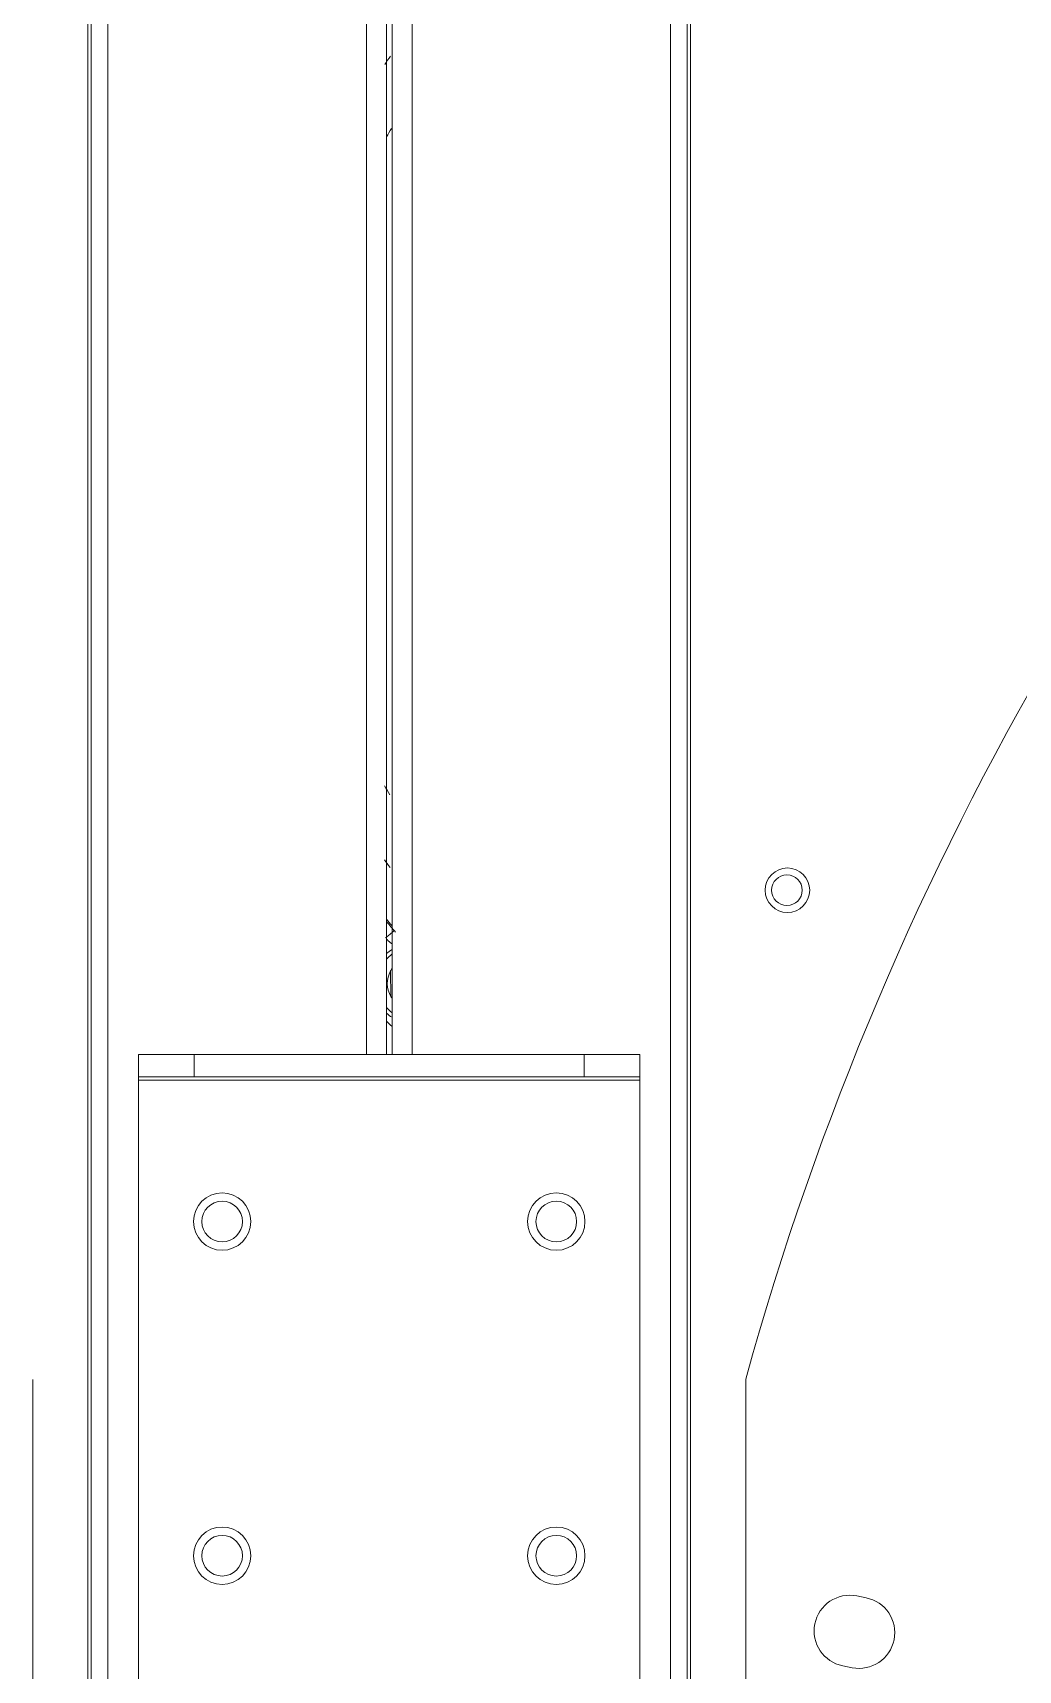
# Model space of a CAD drawing. Header units: millimetres. Extents: x 113490 to 142599, y -20467 to 115.
# Drawn here: x 133018.7 to 133195.7, y -11265.1 to -10971 of the extents above; entities that cross this region are included whole.
import ezdxf

# ---------------------------------------------------------------- set-up
doc = ezdxf.new("R2010")
doc.units = ezdxf.units.MM
doc.layers.add('DV3_0', color=7, linetype='Continuous')

msp = doc.modelspace()

# ---------------------------------------------------------------- linework, layer by layer
at = {"layer": 'DV3_0', "color": 7, "linetype": 'Continuous', "lineweight": 20}
for p, q in [((133028.64, -9845.59), (133028.64, -11865.47)), ((133136.84, -11862.07), (133136.84, -9845.59)), ((133078.64, -11154.49), (133078.64, -10494.49)), ((133086.84, -11154.49), (133086.84, -10494.49)), ((133037.74, -11159.09), (133127.74, -11159.09))]:
    msp.add_line(p, q, dxfattribs=at)
at = {"layer": 'DV3_0', "color": 7, "linetype": 'Continuous', "lineweight": 15}
for p, q in [((133029.24, -9857.26), (133029.24, -11851.51)), ((133032.24, -9857.26), (133032.24, -11851.51)), ((133133.24, -11847.85), (133133.24, -9857.26)), ((133136.24, -11847.85), (133136.24, -9857.26)), ((133082.24, -11154.49), (133082.24, -10494.49)), ((133083.24, -11154.49), (133083.24, -10494.49)), ((133082.97, -11139.5), (133083.04, -11144.08)), ((133037.74, -11158.49), (133037.74, -11154.49)), ((133037.74, -11154.49), (133047.74, -11154.49)), ((133047.74, -11154.49), (133117.74, -11154.49)), ((133047.74, -11154.49), (133047.74, -11158.49)), ((133117.74, -11158.49), (133117.74, -11154.49)), ((133117.74, -11154.49), (133127.74, -11154.49)), ((133127.74, -11154.49), (133127.74, -11158.49)), ((133037.74, -11158.49), (133037.74, -11159.09)), ((133047.74, -11158.49), (133037.74, -11158.49)), ((133037.74, -11159.09), (133037.74, -11269.89)), ((133047.74, -11158.49), (133117.74, -11158.49)), ((133127.74, -11158.49), (133117.74, -11158.49)), ((133127.74, -11158.49), (133127.74, -11159.09)), ((133127.74, -11159.09), (133127.74, -11269.89)), ((133018.74, -11507.16), (133018.74, -11212.82)), ((133146.74, -11212.82), (133146.74, -11507.16)), ((133168.35, -11252.04), (133166.68, -11251.71)), ((133164.19, -11264.26), (133165.85, -11264.6))]:
    msp.add_line(p, q, dxfattribs=at)
for centre, radius in [((133154.24, -11124.99), 4), ((133154.15, -11124.99), 2.75), ((133052.74, -11184.49), 5.15), ((133052.74, -11184.49), 3.65), ((133112.74, -11184.49), 5.15), ((133112.74, -11184.49), 3.65), ((133052.74, -11244.49), 5.15), ((133112.74, -11244.49), 5.15), ((133052.74, -11244.49), 3.65), ((133112.74, -11244.49), 3.65)]:
    msp.add_circle(centre, radius, dxfattribs=at)
for centre, radius, start, end in [((133678.24, -11359.99), 551.5, 105.4775, 164.5225), ((133180.54, -11048.16), 121.78, 143.2226, 144.0729), ((133180.54, -11048.16), 121.78, 215.8774, 216.6861), ((133180.54, -11048.16), 128.3, 219.9872, 221.1068), ((133086.97, -11141.72), 7.14, 121.5048, 131.4949), ((133086.97, -11141.72), 6.43, 125.4951, 137.4062), ((133086.97, -11141.72), 4.58, 150.939, 210.939), ((133086.97, -11141.72), 4.58, 144.5485, 150.939), ((133086.97, -11141.72), 6.43, 222.5938, 234.5049), ((133086.97, -11141.72), 4.58, 210.939, 215.4515), ((133086.97, -11141.72), 7.14, 228.5051, 238.4952), ((133180.54, -11048.16), 140.46, 225.5873, 226.1556), ((133165.43, -11257.99), 6.4, 78.75, 258.75), ((133167.1, -11258.32), 6.4, 258.75, 78.75)]:
    msp.add_arc(centre, radius, start, end, dxfattribs=at)
at = {"layer": 'DV3_0', "color": 7, "linetype": 'Continuous', "lineweight": 20}
for centre, radius, start, end in [((133181.1, -11048.3), 114.91, 148.4757, 149.3544), ((133181.1, -11048.3), 114.91, 210.2817, 211.2133), ((133180.54, -11048.16), 128.02, 219.8417, 220.5353), ((133085.4, -11131.17), 4.06, 221.1072, 237.8789)]:
    msp.add_arc(centre, radius, start, end, dxfattribs=at)
at = {"layer": 'DV3_0', "color": 7, "linetype": 'Continuous', "lineweight": 15}
msp.add_open_spline([(133083.63, -11132.23), (133083.63, -11132.23), (133083.59, -11132.27), (133083.44, -11132.4), (133083.32, -11132.5), (133083.04, -11132.75), (133082.87, -11132.89), (133082.5, -11133.22), (133082.3, -11133.39), (133082.1, -11133.57)], degree=3, knots=[0, 0, 0, 0, 0.25, 0.25, 0.5, 0.5, 0.75, 0.75, 1, 1, 1, 1], dxfattribs=at)

doc.saveas('drawing.dxf')
